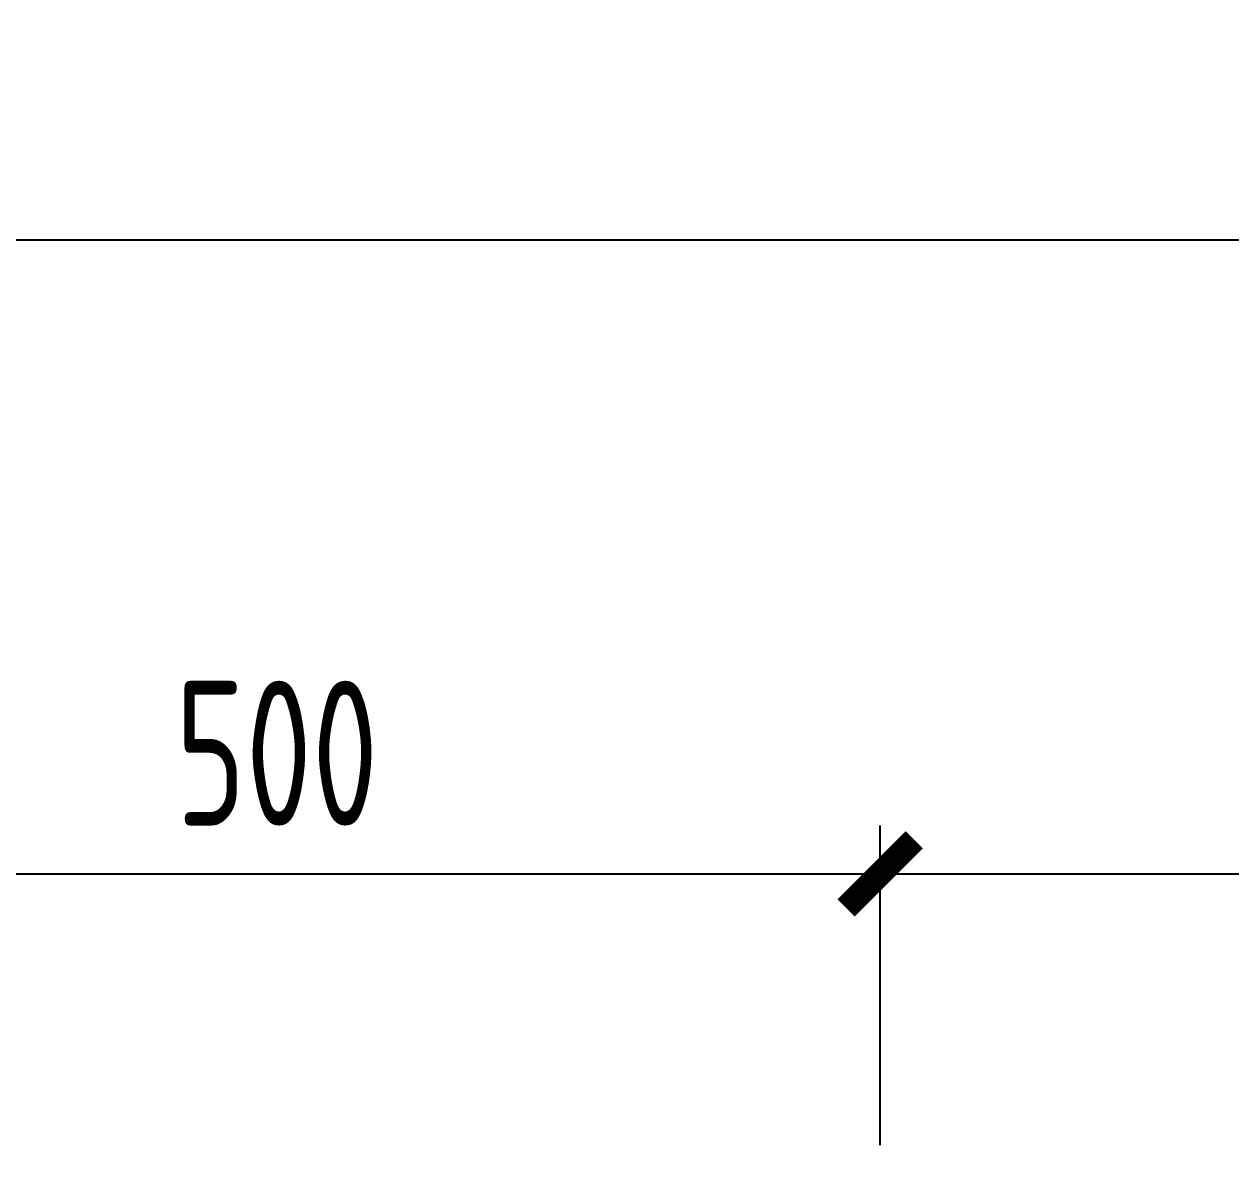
# Model space of a CAD drawing. Header units: millimetres. Extents: x -97344 to -49824, y -57049 to -40247.
# Drawn here: x -69644 to -69144, y -52727 to -52254 of the extents above; entities that cross this region are included whole.
import ezdxf

# ---------------------------------------------------------------- set-up
doc = ezdxf.new("R2010")
doc.units = ezdxf.units.MM
doc.header["$LTSCALE"] = 200
doc.header["$PDSIZE"] = -1
doc.layers.add('DIM', color=3, linetype='Continuous')
doc.styles.add('TSSD_Dimension', font='tssdeng.shx', dxfattribs={"width": 0.7, "bigfont": 'hztxt.shx'})
doc.dimstyles.new('TSSD_20_20', dxfattribs={"dimtxt": 60, "dimasz": 20, "dimexe": 20, "dimexo": 50, "dimgap": 20, "dimtad": 1, "dimdec": 0, "dimzin": 0, "dimdsep": 46, "dimtxsty": 'TSSD_Dimension', "dimblk": 'ARCHTICK', "dimcen": 0, "dimdle": 20, "dimclrt": 7, "dimadec": 0, "dimazin": 0, "dimtfac": 1, "dimtdec": 0, "dimtix": 1, "dimtmove": 2, "dimatfit": 3, "dimfxl": 1, "dimtolj": 1, "dimtzin": 0, "dimarcsym": 0})

# ---------------------------------------------------------------- blocks, each defined once
blk = doc.blocks.new('_ArchTick')
at = {"color": 0, "linetype": 'ByBlock', "const_width": 0.5}
blk.add_lwpolyline([(-0.707, -0.707), (0.707, 0.707)], dxfattribs=at)
blk = doc.blocks.new('*D1491')
at = {"layer": 'Defpoints', "color": 0, "transparency": 16777216}
for p in [(-45071.96, -64428.15), (-45571.96, -64590.67), (-45071.96, -64590.67)]:
    blk.add_point(p, dxfattribs=at)
at = {"layer": 'DIM', "color": 0, "lineweight": -2, "transparency": 16777216}
for p, q in [((-45571.96, -64540.67), (-45571.96, -64408.15)), ((-45071.96, -64540.67), (-45071.96, -64408.15)), ((-45591.96, -64428.15), (-45051.96, -64428.15))]:
    blk.add_line(p, q, dxfattribs=at)
at = {"layer": 'DIM', "color": 0, "lineweight": -2, "transparency": 16777216, "xscale": 20, "yscale": 20, "zscale": 20, "rotation": 180}
blk.add_blockref('_ArchTick', (-45571.96, -64428.15), dxfattribs=at)
at = {"layer": 'DIM', "color": 0, "lineweight": -2, "transparency": 16777216, "xscale": 20, "yscale": 20, "zscale": 20}
blk.add_blockref('_ArchTick', (-45071.96, -64428.15), dxfattribs=at)
at = {"layer": 'DIM', "color": 7, "transparency": 16777216, "insert": (-45321.96, -64378.15), "char_height": 60, "attachment_point": 5, "style": 'TSSD_Dimension'}
blk.add_mtext('\\A1;500', dxfattribs=at)
blk = doc.blocks.new('*D1602')
at = {"layer": 'Defpoints', "color": 0, "transparency": 16777216}
for p in [(-57789.66, -52343.76), (-69789.66, -52769.04), (-57789.66, -52769.04)]:
    blk.add_point(p, dxfattribs=at)
at = {"layer": 'DIM', "color": 0, "lineweight": -2, "transparency": 16777216}
for p, q in [((-69789.66, -52719.04), (-69789.66, -52323.76)), ((-57789.66, -52719.04), (-57789.66, -52323.76)), ((-69809.66, -52343.76), (-57769.66, -52343.76))]:
    blk.add_line(p, q, dxfattribs=at)
at = {"layer": 'DIM', "color": 0, "lineweight": -2, "transparency": 16777216, "xscale": 20, "yscale": 20, "zscale": 20, "rotation": 180}
blk.add_blockref('_ArchTick', (-69789.66, -52343.76), dxfattribs=at)
at = {"layer": 'DIM', "color": 0, "lineweight": -2, "transparency": 16777216, "xscale": 20, "yscale": 20, "zscale": 20}
blk.add_blockref('_ArchTick', (-57789.66, -52343.76), dxfattribs=at)
at = {"layer": 'DIM', "color": 7, "transparency": 16777216, "insert": (-63789.66, -52293.76), "char_height": 60, "attachment_point": 5, "style": 'TSSD_Dimension'}
blk.add_mtext('\\A1;12000', dxfattribs=at)
blk = doc.blocks.new('*U1523')
at = {"layer": 'DIM', "color": 3}
dim = blk.add_linear_dim(base=(250, 41.26), p1=(-250, -121.26), p2=(250, -121.26), dimstyle='TSSD_20_20', dxfattribs=at)
dim.commit()
dim.dimension.update_dxf_attribs({"geometry": '*D1491', "text_midpoint": (0, 91.26), "insert": (45321.96, 64469.41)})
blk = doc.blocks.new('*U1524')
at = {"layer": 'DIM', "color": 0, "linetype": 'ByBlock', "lineweight": -2, "transparency": 16777216}
for p in [(0, 0), (500, 0)]:
    blk.add_blockref('*U1523', p, dxfattribs=at)

msp = doc.modelspace()

# ---------------------------------------------------------------- block references
at = {"layer": 'DIM', "color": 3}
msp.add_blockref('*U1524', (-69539.66, -52647.78), dxfattribs=at)

# ---------------------------------------------------------------- dimensions: what is measured, and where the dimension line sits
at = {"layer": 'DIM'}
dim = msp.add_linear_dim(base=(-57789.66, -52343.76), p1=(-69789.66, -52769.04), p2=(-57789.66, -52769.04), dimstyle='TSSD_20_20', dxfattribs=at)
dim.commit()
dim.dimension.update_dxf_attribs({"geometry": '*D1602', "text_midpoint": (-63789.66, -52293.76)})

doc.saveas('drawing.dxf')
